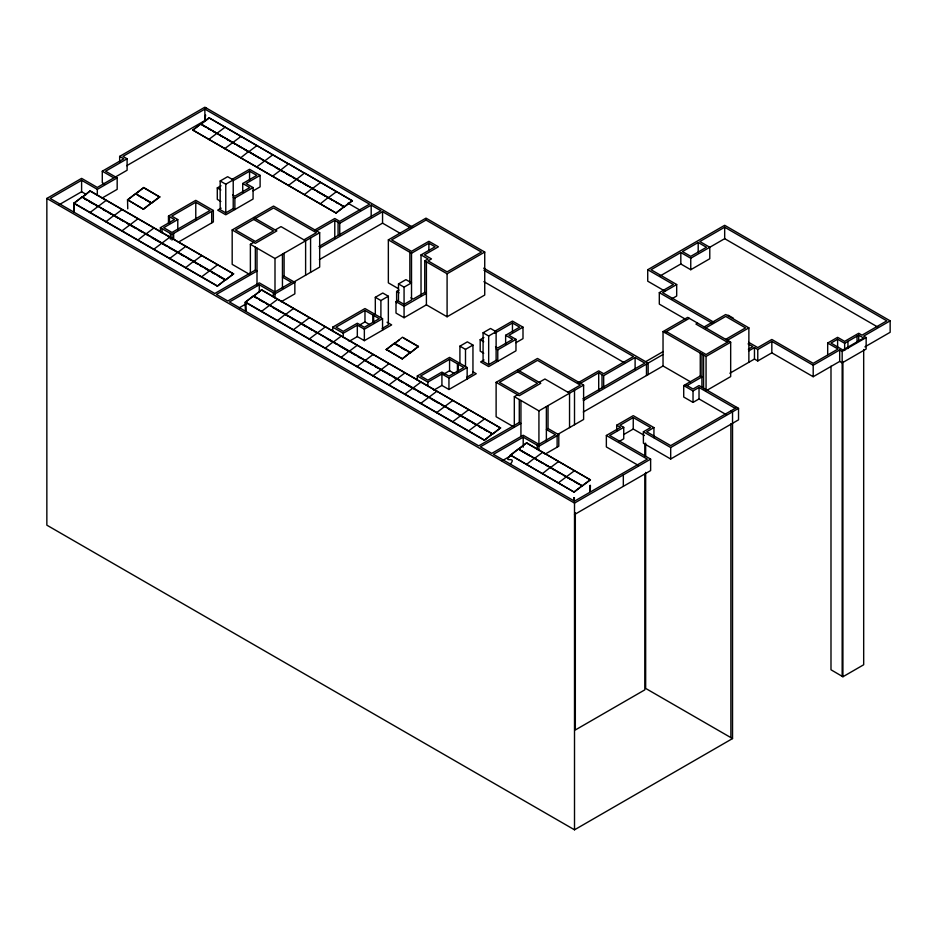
<?xml version="1.0" encoding="UTF-8"?>
<svg xmlns="http://www.w3.org/2000/svg" width="937" height="937" viewBox="0 0 937 937"><rect width="100%" height="100%" fill="white"/><g stroke="black" fill="none" stroke-linecap="round" stroke-linejoin="round"><path stroke-width="1.41" d="M126.753 165.673L204.875 120.568L205.613 115.052M74.21 203.528L74.21 212.125L73.953 203.106L81.976 197.075L225.571 279.976L233.582 273.944L90.198 190.879L82.222 197.215L90.198 190.879M217.349 286.172L225.325 279.835L217.349 286.172L74 203.411L81.976 197.075M192.753 130.02L200.776 123.977L344.125 206.737L336.149 213.074L192.753 130.02L336.149 213.074M200.975 123.825L208.998 117.793L352.382 200.858L344.371 206.89L201.022 124.129L209.22 118.062M192.799 130.313L200.776 123.977M127.537 199.757L135.56 193.725L151.489 202.919L143.513 209.256L127.537 199.757L143.513 209.256M135.76 193.561L143.783 187.529L159.747 197.028L151.735 203.06L135.806 193.865L143.783 187.529M127.584 200.061L135.56 193.725M143.466 208.951L151.489 202.919M151.689 202.767L159.712 196.723M225.571 279.976L233.547 273.639M336.102 212.781L344.125 206.737M344.324 206.585L352.347 200.553M245.623 302.44L245.623 311.037L245.377 302.019L253.388 295.987L492.557 434.077L500.569 428.033L261.61 289.802L253.646 296.139L261.61 289.802M484.335 440.261L492.312 433.925L484.335 440.261L245.424 302.323L253.388 295.987M402.219 358.93L410.183 352.593L402.219 358.93L386.243 349.442L394.254 343.399L410.429 352.745L418.406 346.409L402.477 337.215L394.512 343.551L399.092 340.096M386.29 349.735L394.254 343.399M410.429 352.745L418.406 346.409M492.557 434.077L500.534 427.74M510.419 455.054L518.43 449.01L582.146 485.799L574.17 492.136L510.419 455.054L574.17 492.136M518.641 448.858L526.653 442.826L590.404 479.908L582.392 485.94L518.676 449.163L526.653 442.826M574.123 491.831L582.146 485.799M582.345 485.647L590.369 479.603M730.883 410.874L732.535 411.835L732.535 738.567L574.51 829.807L46.85 525.165L46.85 198.433L81.601 178.37L97.319 187.447L113.869 177.889L102.285 171.202L102.285 182.668L104.604 184.003M119.655 162.124L119.655 156.397L204.875 107.193L412.807 227.246M102.285 197.953L117.172 189.356L117.172 177.889L97.319 189.356L81.601 180.279L50.165 198.433L214.807 293.492L255.344 270.079L257.007 271.039L216.459 294.441L227.843 301.011L259.28 282.857L274.998 291.934L291.548 282.377L282.447 277.129L284.098 276.169L294.85 282.377L294.85 293.843L281.205 301.726M206.538 108.153L122.97 156.397L127.104 158.786L127.104 170.241L114.455 177.55M102.285 171.202L123.801 158.786L119.655 156.397M127.104 158.786L105.588 171.202L117.172 177.889M58.961 204.816L81.601 191.745L86.438 194.533M74 203.411L74.21 212.125M127.537 200.085L127.748 208.799M220.183 180.993L227.632 176.695L233.219 179.916L233.219 208.576L225.77 212.875L220.183 209.654L220.183 180.993L225.77 184.214L233.219 179.916M168.473 223.264L168.473 216.107L195.774 200.342L213.355 210.485L213.355 221.952L178.557 242.051M220.863 201.443L217.29 199.382L217.29 187.915L221.015 185.772M232.177 179.318L249.558 169.292L260.111 175.383L260.111 186.85L253.072 190.902M177.784 219.563L163.717 227.691L171.986 232.47L210.052 210.485L195.774 202.251L171.787 216.107L177.784 219.563L177.784 229.776M233.184 180.654L249.558 171.202L256.797 175.383L242.73 183.5L242.73 192.249M160.403 231.989L160.403 227.691L174.469 219.563L168.473 216.107M260.111 175.383L246.044 183.5L253.072 187.564L253.072 199.031L225.77 214.796L217.7 210.134L221.12 208.166M160.403 227.691L171.986 234.379L213.355 210.485M233.219 197.121L234.871 198.07L253.072 187.564M248.633 273.85L232.177 264.351L232.177 229.952L273.545 206.07L319.681 232.704L319.681 267.092L292.953 282.517M255.344 218.497L273.545 207.979L316.366 232.704L303.951 239.872M250.378 274.377L250.378 244.288L253.693 242.378M275.209 229.952L280.995 226.613L305.614 240.821L305.614 275.22M314.914 229.952L334.778 218.497L339.744 221.355L369.529 204.161L204.875 109.102L204.875 120.568M316.355 231.041L334.778 220.406L339.744 223.264L371.181 205.121L380.902 210.731L318.99 246.478M250.378 244.288L274.998 258.495L319.681 232.704M319.376 248.164L382.554 211.68L410.429 227.785M294.85 282.377L274.998 293.843L259.28 284.766L229.495 301.972L478.737 445.871L519.285 422.458L520.937 423.419L480.388 446.82L491.773 453.391L523.209 435.236L538.927 444.314L555.477 434.756L546.376 429.509L548.028 428.549L558.792 434.756L558.792 446.223L544.994 454.187M245.424 302.323L245.623 311.037M319.376 259.631L382.554 223.147L400.298 233.395M239.427 307.699L246.864 303.401M398.471 288.701L388.351 282.857L388.351 239.872L425.995 218.134L484.734 252.053L484.734 295.038L447.09 316.776L426.405 304.83L404.07 317.725L396 313.075L396 301.609L398.272 300.297M388.351 239.872L411.519 253.248L428.888 243.21L435.096 246.794L421.029 254.911L421.029 295.858M410.933 297.814L413.17 299.102L424.754 292.414L424.754 260.884L428.057 258.975L421.029 254.911M375.315 314.504L375.315 297.31L382.764 293.012L388.351 296.233L388.351 324.893L382.144 328.477M398.483 283.934L405.932 279.636L411.519 282.857L404.07 287.155L398.483 283.934L398.483 301.128L404.07 304.349L411.519 300.051L411.519 253.248M332.705 331.464L332.705 327.165L364.973 308.531L382.554 318.685L382.554 330.152M375.315 297.31L380.902 300.531L388.351 296.233M396.62 302.92L396.62 291.454L399.033 290.072M364.973 310.44L336.02 327.165L343.258 331.347L357.325 323.218L364.352 327.282L379.251 318.685L364.973 310.44L364.973 321.906L359.937 324.823M332.705 327.165L343.258 333.256L357.325 325.139L364.352 329.192L382.554 318.685M424.754 260.884L447.09 273.78L484.734 252.053M396 301.609L404.07 306.27L426.405 293.363L424.754 292.414M349.114 341.337L357.325 336.594L364.352 340.658L391.654 324.893L387.051 322.234M459.915 363.345L459.915 346.151L467.364 341.853L472.951 345.074L472.951 373.734L466.743 377.318M483.082 332.776L490.531 328.477L496.118 331.698L496.118 360.358L488.669 364.657L483.082 361.436L483.082 332.776L488.669 335.996L496.118 331.698M417.305 380.305L417.305 376.006L449.573 357.372L467.153 367.527L467.153 378.993M483.75 353.226L480.189 351.164L480.189 339.698L483.914 337.554M495.076 331.101L512.457 321.075L522.998 327.165L522.998 338.632L515.971 342.684M459.915 346.151L465.502 349.372L472.951 345.074M449.573 359.293L420.619 376.006L427.858 380.188L441.924 372.071L448.952 376.124L463.85 367.527L449.573 359.293L449.573 370.747L443.283 374.39M494.83 333.162L512.457 322.984L519.695 327.165L505.629 335.282L505.629 344.031M417.305 376.006L427.858 382.097L441.924 373.98L448.952 378.033L467.153 367.527M522.998 327.165L508.943 335.282L515.971 339.346L515.971 350.813L488.669 366.578L480.599 361.916L484.019 359.949M496.118 348.904L497.77 349.852L515.971 339.346M433.714 390.179L441.924 385.447L448.952 389.499L476.254 373.734L472.798 371.743M664.825 291.056L647.725 281.182L647.725 269.727L724.676 225.302L890.15 320.841L890.15 332.295L864.933 346.854M877.969 327.177L724.676 238.677L690.756 258.261L680.824 252.521L651.039 269.727L676.69 284.532L676.69 295.998L672.005 298.704M698.194 242.496L682.476 251.573L690.756 256.351L706.475 247.274L698.194 242.496L698.194 252.521M827.687 354.514L827.687 343.047L837.608 337.32L844.647 341.373L858.714 333.256L862.017 335.165L886.835 320.841L724.676 227.211L699.857 241.535L709.777 247.274L709.777 258.741L690.756 269.727L680.824 263.988L659.73 276.169M513.827 426.956L496.118 416.731L496.118 382.331L537.487 358.449L583.61 385.084L583.61 419.471L558.159 434.171M519.285 370.876L537.487 360.358L580.296 385.084L567.892 392.252M685.79 319.4L659.308 304.115L659.308 292.649L673.375 284.532L647.725 269.727M676.69 284.532L662.623 292.649L713.9 322.258M514.319 425.328L514.319 396.667L517.622 394.758M539.138 382.331L544.924 378.993L569.544 393.2L569.544 427.6M583.306 412.011L663.033 365.98L663.033 331.581L687.653 317.374L730.673 342.216L730.673 376.604L707.294 390.108M664.696 332.541L689.304 318.322M577.614 383.057L598.708 370.876L603.674 373.734L633.459 356.54L483.925 270.207M580.296 383.42L598.708 372.785L603.674 375.643L635.11 357.501L644.832 363.111L582.919 398.857M514.319 396.667L538.927 410.874L583.61 385.084M697.573 323.101L695.922 324.061L727.37 342.216M704.202 326.919L725.707 314.504L748.874 327.88L748.874 362.279M645.663 361.682L663.255 351.516M705.854 327.88L725.707 316.413L745.571 327.88L725.707 339.346M583.306 400.544L663.033 354.514M558.792 434.756L538.927 446.223L523.209 437.146L493.424 454.351L574.51 501.154L647.315 459.118L606.356 435.482L606.356 446.937L638.624 465.572M502.115 460.793L512.035 455.066M510.454 463.991C518.665 453.871 494.912 467.376 518.43 449.01M727.37 340.295L748.874 327.88M729.021 341.255L706.065 354.514L666.348 331.581M663.033 331.581L706.065 356.423L730.673 342.216M726.491 414.786L699.025 398.939L693.029 402.395L683.717 397.03L683.717 385.564L700.267 376.006L701.918 376.967L687.032 385.564M616.698 430.938L616.698 425.211L633.248 415.653L653.932 427.6L653.932 437.626M748.335 349.208L752.809 346.631L748.066 343.891M685.38 384.603L693.029 389.019L699.025 385.564L738.532 408.368L738.532 419.835L670.693 459.001L643.391 443.236L643.391 431.781L650.629 427.6L633.248 417.562L620.013 425.211L623.737 427.354L623.737 438.821L619.052 441.526M748.874 350.813L754.461 347.58L757.775 349.501L771.83 341.373L813.199 365.254L839.681 349.969L842.164 351.41L866.151 337.554L866.151 349.021L842.164 362.877L839.681 361.436L813.199 376.721L771.83 352.839L757.775 360.956L754.461 359.047L729.9 373.231M606.356 435.482L620.423 427.354L616.698 425.211M623.737 427.354L609.671 435.482L650.629 459.118L650.629 470.585L574.51 514.53M683.717 385.564L693.029 390.94L699.025 387.473L735.229 408.368M623.62 434.592L633.248 429.029L644.422 435.482M653.932 427.6L646.694 431.781L670.693 445.625L736.88 407.419M837.608 339.229L830.99 343.047L842.913 350.016L863.68 338.034L858.714 335.165L844.647 343.282L837.608 339.229L837.608 347.826M590.017 485.507L590.228 491.363L590.427 485.507M574.006 497.77L574.217 500.745L574.416 497.77M46.85 198.433L574.51 503.075L650.629 459.118M643.391 431.781L670.693 447.535L738.532 408.368M890.15 320.841L863.68 336.125L866.151 337.554M830.99 366.191L830.99 669.779L842.913 676.76L863.68 664.766L863.68 349.501M827.687 343.047L838.029 349.021L813.199 363.345L771.83 339.463L757.775 347.58L748.675 342.333M727.99 315.101L733.366 318.205M659.308 292.649L712.261 323.218M663.033 365.98L690.452 381.804M483.679 268.158L648.146 363.111L648.146 374.577M287.448 163.366L208.998 117.793M303.377 172.56L288.631 163.764L280.655 170.101M352.382 200.858L304.56 172.97L296.584 179.307M347.99 203.2L360.663 210.509M483.925 281.674L624.592 362.888M202.041 124.984L205.718 127.116M208.166 128.521L210.614 129.938M213.062 131.356L216.74 133.476L208.728 139.508M219.188 134.893L222.865 137.013M226.543 139.133L235.117 144.087M237.576 145.504L241.242 147.624M243.702 149.042L247.368 151.162M259.631 158.236L248.551 151.571L240.586 157.908M262.079 159.653L264.527 161.059L256.504 167.102M268.205 163.19L271.882 165.31M275.548 167.43L282.904 171.67M286.581 173.802L290.259 175.922M292.707 177.339L296.385 179.459L288.362 185.491M298.833 180.876L301.281 182.282M303.729 183.699L307.406 185.819M314.762 190.07L312.267 188.349L304.291 194.685M317.21 191.476L325.783 196.43M331.909 199.968L328.196 197.543L320.22 203.879M335.587 202.087L338.034 203.505M341.712 205.625L344.16 207.042M242.73 183.5L249.769 187.564L234.871 196.161L232.634 194.873M505.629 335.282L512.656 339.346L497.77 347.943L495.532 346.655M217.29 187.915L220.863 189.977M396.62 291.454L399.045 292.859M480.189 339.698L483.75 341.759M253.693 217.536L276.86 230.912L255.344 243.327L232.177 229.952M517.622 369.916L540.79 383.292L519.285 395.707L496.118 382.331M233.219 208.576L234.871 209.537L234.871 198.07M496.118 360.358L497.77 361.319L497.77 349.852M143.818 187.833L159.747 197.028M403.753 338.222L418.452 346.713M364.973 321.906L369.471 324.507M449.573 370.747L454.07 373.348M394.465 343.247L410.394 352.441M139.273 196.138L142.951 198.269M145.399 199.675L151.525 203.212M394.301 343.703L399.209 346.526M401.657 347.943L405.334 350.063M407.782 351.48L410.23 352.898M386.243 349.442L402.172 358.637M261.657 290.095L500.569 428.033M526.699 443.119L590.404 479.908M90.233 191.183L233.582 273.944M82.175 196.911L225.524 279.683M253.599 295.834L492.511 433.772M84.471 198.785L86.918 200.202M89.366 201.619L93.044 203.739M95.492 205.156L97.94 206.562L89.929 212.605M102.847 209.396L106.525 211.516M108.973 212.933L111.421 214.35M117.547 217.888L113.834 215.463L105.858 221.8M119.995 219.293L123.672 221.425M127.35 223.545L135.924 228.499M138.371 229.905L142.049 232.036M148.175 235.574L145.68 233.852L137.716 240.188M151.853 237.693L159.208 241.933M162.886 244.053L166.552 246.173M169.011 247.591L172.677 249.71M175.137 251.128L177.585 252.545L169.562 258.577M180.033 253.962L183.711 256.082M187.388 258.202L191.066 260.322M197.192 263.859L193.467 261.435L185.491 267.771M199.64 265.276L202.087 266.694M204.535 268.111L208.213 270.231M211.891 272.351L214.339 273.768M218.016 275.888L225.372 280.128M253.435 296.291L257.113 298.411M259.561 299.828L263.238 301.948M266.916 304.068L269.364 305.485L261.353 311.517M273.042 307.605L281.615 312.56M287.741 316.097L285.246 314.375L277.27 320.712M291.419 318.217L293.867 319.634M302.44 324.589L306.118 326.708M308.566 328.126L312.244 330.246M314.691 331.663L317.151 333.068L309.128 339.112M326.954 338.737L330.62 340.857M336.746 344.394L333.033 341.97L325.057 348.306M339.206 345.8L347.779 350.754M355.135 355.006L348.962 351.164L340.986 357.501M357.583 356.411L361.26 358.543M372.282 364.903L364.891 360.358L356.915 366.695M374.73 366.32L378.407 368.44M382.085 370.56L385.763 372.68M388.211 374.097L390.659 375.514M393.107 376.932L396.784 379.052L388.773 385.084M399.232 380.469L402.91 382.589M406.588 384.709L415.161 389.663M417.609 391.08L421.287 393.2M423.747 394.618L427.413 396.738M431.09 398.857L438.446 403.097M442.123 405.229L444.571 406.635L436.548 412.678M448.249 408.766L451.915 410.886M454.375 412.303L462.948 417.246M466.626 419.366L470.304 421.498M472.752 422.903L476.429 425.035L468.406 431.067M478.877 426.44L481.325 427.858M483.773 429.275L487.451 431.395M520.925 450.732L529.499 455.687M536.854 459.926L534.359 458.205L526.383 464.541M539.302 461.344L542.98 463.464M545.428 464.881L547.876 466.286M554.001 469.824L550.288 467.399L542.312 473.747M556.461 471.241L560.139 473.361M563.805 475.492L572.39 480.435M574.838 481.852L578.516 483.972M73.953 203.106L217.302 285.867M245.377 302.019L484.288 439.957M732.535 738.567L645.663 688.414L645.663 472.389M574.475 470.714L566.463 476.746M566.264 476.898L558.241 482.942M558.557 461.519L550.534 467.551M542.628 452.325L534.605 458.357M484.652 418.839L476.628 424.871M468.723 409.645L460.699 415.677M460.5 415.829L452.477 421.873M452.794 400.45L444.77 406.482M436.865 391.256L428.841 397.288M428.642 397.44L420.619 403.484M420.936 382.062L412.924 388.094M412.713 388.246L404.702 394.278M405.007 372.867L396.995 378.899M389.078 363.661L381.066 369.705M380.855 369.857L372.844 375.889M373.149 354.467L365.137 360.511M336.453 191.663L328.442 197.695M357.22 345.273L349.208 351.305M320.536 182.457L312.513 188.501M341.302 336.078L333.279 342.11M325.373 326.884L317.35 332.916M309.444 317.69L301.421 323.722M280.456 170.265L272.433 176.297M301.222 323.874L293.199 329.918M272.749 154.874L264.726 160.906M293.515 308.496L285.492 314.527M256.82 145.68L248.809 151.712M277.586 299.301L269.563 305.333M240.891 136.486L232.88 142.518M232.669 142.67L224.657 148.714M224.962 127.291L216.951 133.323M217.665 264.749L209.642 270.781M209.443 270.934L201.42 276.977M201.736 255.555L193.713 261.587M185.807 246.361L177.784 252.393M169.878 237.155L161.855 243.198M161.656 243.351L153.633 249.383M153.949 227.96L145.938 234.004M138.02 218.766L130.009 224.798M129.798 224.962L121.787 230.994M122.091 209.572L114.08 215.604M106.162 200.377L98.151 206.409M858.714 335.165L858.714 340.892M857.05 336.125L857.05 341.853M847.95 341.373L847.95 348.541M844.647 343.282L844.647 350.45M842.913 361.483L842.913 676.76M842.164 351.41L842.164 676.233M839.681 349.969L839.681 361.436M813.199 365.254L813.199 376.721M771.83 341.373L771.83 352.839M757.775 349.501L757.775 360.956M754.461 347.58L754.461 359.047M730.883 423.805L730.883 737.618M724.676 227.211L724.676 238.677M706.065 356.423L706.065 390.811M703.582 354.994L703.582 389.382M701.918 354.034L701.918 386.993M700.267 353.073L700.267 376.006M699.025 387.473L699.025 398.939M693.029 390.94L693.029 402.395M690.756 258.261L690.756 269.727M680.824 252.521L680.824 263.988M670.693 447.535L670.693 459.001M646.483 364.06L646.483 375.526M645.663 443.201L645.663 456.342M644.832 443.33L644.832 456.46M644.832 473.97L644.832 689.843L575.33 729.97L575.33 512.633M635.11 357.501L635.11 369.166M633.248 417.562L633.248 429.029M623.328 474.883L623.328 486.35M603.674 375.643L603.674 387.321M602.022 374.695L602.022 387.824M598.708 372.785L598.708 390.284M590.228 485.389L590.228 491.363M574.51 390.342L574.51 424.73M574.51 503.075L574.51 829.807M574.217 497.641L574.217 500.745M557.128 435.717L557.128 447.183M548.028 405.627L548.028 428.549M546.376 406.576L546.376 441.175M538.927 410.874L538.927 444.525M538.927 446.223L538.927 450.521M537.276 445.274L537.276 449.573M523.209 437.146L523.209 447.183M520.937 400.486L520.937 436.548M519.285 399.537L519.285 422.458M512.457 322.984L512.457 331.733M488.669 335.996L488.669 364.657M465.502 349.372L465.502 366.578M458.263 364.306L458.263 371.474M457.432 363.825L457.432 372.422M448.952 378.033L448.952 389.499M447.09 273.78L447.09 316.776M441.924 373.98L441.924 385.447M428.888 243.21L428.888 250.519M427.858 382.097L427.858 386.395M426.405 261.845L426.405 304.83M409.856 252.287L409.856 282.377M404.07 287.155L404.07 304.349M404.07 306.27L404.07 317.725M382.554 211.68L382.554 223.147M380.902 300.531L380.902 317.725M373.664 315.464L373.664 322.621M372.832 314.984L372.832 322.152M371.181 205.121L371.181 216.787M364.352 329.192L364.352 340.658M357.325 325.139L357.325 336.594M343.258 333.256L343.258 337.554M339.744 223.264L339.744 234.941M338.081 222.315L338.081 235.445M334.778 220.406L334.778 237.904M310.58 237.963L310.58 272.351M284.098 253.248L284.098 276.169M282.447 254.196L282.447 288.795M274.998 258.495L274.998 292.145M274.998 293.843L274.998 298.142M273.346 292.894L273.346 297.193M259.28 284.766L259.28 291.934M257.007 248.106L257.007 285.621M255.344 247.157L255.344 270.079M249.558 171.202L249.558 179.951M225.77 184.214L225.77 212.875M211.703 211.446L211.703 222.912M195.774 202.251L195.774 219.75M173.65 233.418L173.65 239.158M171.986 234.379L171.986 240.106M170.335 233.418L170.335 239.158M169.503 216.705L169.503 223.861M162.066 228.64L162.066 232.938M97.319 189.356L97.319 195.083M81.601 180.279L81.601 191.745M253.693 219.445L235.492 229.952L255.344 241.418L273.545 230.912L253.693 219.445M425.995 220.043L391.654 239.872L411.519 251.327L428.888 241.301L438.399 246.794L424.438 254.852L431.477 258.917L428.057 260.884L447.09 271.871L481.431 252.053L425.995 220.043M517.622 371.825L499.421 382.331L519.285 393.798L537.487 383.292L517.622 371.825"/></g></svg>
